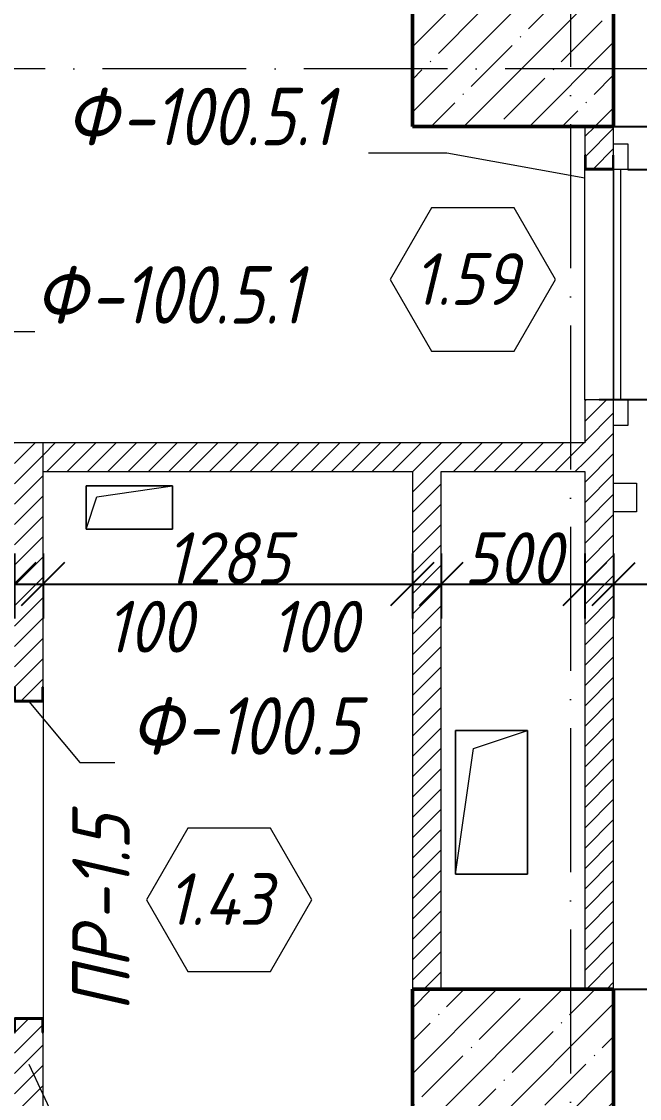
# Model space of a CAD drawing. Header units: millimetres. Extents: x -356862 to 418287, y 0 to 839748.
# Drawn here: x -87811 to -85661, y 604218 to 607962 of the extents above; entities that cross this region are included whole.
import ezdxf

# ---------------------------------------------------------------- set-up
doc = ezdxf.new("R2010")
doc.units = ezdxf.units.MM
doc.linetypes.add('50_200_ШТРИХ_1Т_ш5_п1_п1_', pattern=[700, 500, -100, 0, -100])
for name, color, linetype, lineweight in [('A-____-____-DIMS', 7, 'Continuous', 9), ('A-DOOR-____-IDEN', 7, 'Continuous', 9), ('A-DOOR-____-MCUT', 7, 'Continuous', 13), ('A-DOOR-____-OTLN', 7, 'Continuous', 9), ('A-FLOR-____-OTLN', 7, 'Continuous', 9), ('A-GENM-____-IDEN', 7, 'Continuous', 9), ('A-GENM-____-MCUT', 7, 'Continuous', 25), ('A-GENM-____-OTLN', 7, 'Continuous', 9), ('A-GENM-____-OTLN-1', 7, 'Continuous', 25), ('A-WALL-FNSH-MCUT-1', 7, 'Continuous', 9), ('E-ELEC-EQPM-OTLN', 7, 'Continuous', 9), ('S-COLS-____-MCUT', 7, 'Continuous', 50), ('S-COLS-____-OTLN', 7, 'Continuous', 9), ('S-GRID-____-OTLN-1', 7, '50_200_ШТРИХ_1Т_ш5_п1_п1_', 9)]:
    doc.layers.add(name, color=color, linetype=linetype, lineweight=lineweight)
for name, color, linetype, lineweight, true_color in [('A-DOOR-____-OTLN-1', 7, 'Continuous', 9, 0xffffff), ('A-WALL-____-PATT-4', 9, 'Continuous', 9, 0x808080), ('I-WALL-____-OTLN-2', 7, 'Continuous', 9, 0x000000)]:
    doc.layers.add(name, color=color, linetype=linetype, lineweight=lineweight, true_color=true_color)
doc.styles.add('ISOCPEUR_I_10', font='isocpeui.ttf', dxfattribs={"width": 0.9, "height": 180})
doc.styles.add('ISOCPEUR_I_14', font='isocpeui.ttf', dxfattribs={"width": 0.9, "height": 180})
doc.styles.add('ISOCPEUR_I_2', font='isocpeui.ttf', dxfattribs={"width": 0.85, "height": 2.3})
doc.dimstyles.new('ISO-1_8_0_9К_СРЕДНИЙ_Кладочные_5', dxfattribs={"dimscale": 304.8, "dimtxt": 179.276612, "dimasz": 0.492126, "dimexe": 0.393701, "dimexo": 0, "dimgap": 0, "dimtad": 1, "dimdec": 3, "dimrnd": 0.001, "dimdsep": 46, "dimtxsty": 'ISOCPEUR_I_10', "dimblk1": 'OBLIQUE', "dimblk2": 'OBLIQUE', "dimsah": 1, "dimcen": 0.09, "dimdle": 0.393701, "dimazin": 0, "dimtfac": 1, "dimtdec": 4, "dimtix": 1, "dimtmove": 2, "dimatfit": 3, "dimfxl": 1, "dimtvp": 1, "dimtolj": 1, "dimtzin": 0, "dimarcsym": 2})
doc.dimstyles.new('ISO-1_8_0_9К_СРЕДНИЙ_Кладочные_6', dxfattribs={"dimscale": 304.8, "dimtxt": 179.276612, "dimasz": 0.492126, "dimexe": 0.393701, "dimexo": 0, "dimgap": 0, "dimtad": 1, "dimdec": 3, "dimrnd": 0.001, "dimdsep": 46, "dimtxsty": 'ISOCPEUR_I_14', "dimblk1": 'OBLIQUE', "dimblk2": 'OBLIQUE', "dimsah": 1, "dimcen": 0.09, "dimdle": 0.393701, "dimazin": 0, "dimtfac": 1, "dimtdec": 4, "dimtix": 1, "dimtmove": 0, "dimatfit": 3, "dimfxl": 1, "dimtvp": 1, "dimtolj": 1, "dimtzin": 0, "dimarcsym": 2})
pattern_1 = [(45, (-175000.736, 544716.51), (-35.35534, 35.35534), [])]

# ---------------------------------------------------------------- blocks, each defined once
blk = doc.blocks.new('BSC_Колонна _Прямоугольная - 500х700-V156-АР1_Кладочный план 1 этажа в осях 1-64_Ю-ЯЯ')
at = {"layer": 'S-COLS-____-OTLN'}
h = blk.add_hatch(dxfattribs=at)
h.set_pattern_fill('FP_161', color=256, style=0, pattern_type=2)
h.set_pattern_definition([(315, (-63131.04, 88900), (114.04925, 114.04925), []), (315, (-63131.04, 88785.95), (114.04925, 114.04925), [201.613, -40.323, 3.353, -36.97])])
h.paths.add_polyline_path([(-250, 350), (-250, -350), (250, -350), (250, 350)], flags=0)
at = {"layer": 'S-COLS-____-MCUT'}
for p, q in [((250, 350), (-250, 350)), ((-250, 350), (-250, -350)), ((250, -350), (250, 350)), ((-250, -350), (250, -350))]:
    blk.add_line(p, q, dxfattribs=at)
blk = doc.blocks.new('BSC_Колонна _Прямоугольная - 500х700-V159-АР1_Кладочный план 1 этажа в осях 1-64_Ю-ЯЯ')
at = {"layer": 'S-COLS-____-OTLN'}
h = blk.add_hatch(dxfattribs=at)
h.set_pattern_fill('FP_164', color=256, style=0, pattern_type=2)
h.set_pattern_definition([(315, (-59631.04, 88900), (114.04925, 114.04925), []), (315, (-59631.04, 88785.95), (114.04925, 114.04925), [201.613, -40.323, 3.353, -36.97])])
h.paths.add_polyline_path([(-250, 350), (-250, -350), (250, -350), (250, 350)], flags=0)
at = {"layer": 'S-COLS-____-MCUT'}
for p, q in [((250, 350), (-250, 350)), ((-250, 350), (-250, -350)), ((250, -350), (250, 350)), ((-250, -350), (250, -350))]:
    blk.add_line(p, q, dxfattribs=at)
blk = doc.blocks.new('Проем_Дверь_Прямоугольный - 800х800h_проемы без заполнения-27740163-АР1_Кладочный план 1 этажа в осях 1-64_Ю-ЯЯ')
at = {"layer": 'A-DOOR-____-OTLN-1'}
for p, q in [((400, 50), (-400, 50)), ((400, -50), (-400, -50))]:
    blk.add_line(p, q, dxfattribs=at)
blk = doc.blocks.new('DM_Штора_Противопожарная_Doormaster_EI-60 - ш_800 х в_800-30774236-АР1_Кладочный план 1 этажа в осях 1-64_Ю-ЯЯ')
at = {"layer": 'A-DOOR-____-MCUT'}
for p, q in [((-365, -50), (-275, -50)), ((-365, -100), (-365, -50)), ((-275, -50), (-275, -100)), ((525, -100), (525, -50)), ((575, -50), (615, -50)), ((615, -50), (615, -100)), ((-275, -100), (-365, -100)), ((-275, -75), (525, -75)), ((615, -100), (525, -100))]:
    blk.add_line(p, q, dxfattribs=at)
at = {"layer": 'E-ELEC-EQPM-OTLN'}
for p, q in [((-665, -130), (-665, -50)), ((-665, -50), (-565, -50)), ((-565, -50), (-565, -130)), ((-565, -130), (-665, -130))]:
    blk.add_line(p, q, dxfattribs=at)
blk = doc.blocks.new('154_Фахверк_СКБ_Швеллер - Тип_100_4010_1-28088705-АР1_Кладочный план 1 этажа в осях 1-64_Ю-ЯЯ')
at = {"layer": 'A-GENM-____-MCUT'}
for p, q in [((175, 50), (125, 50)), ((125, 50), (125, -50)), ((128, 47), (175, 47)), ((128, -47), (128, 47)), ((175, 47), (175, 50)), ((125, -50), (175, -50)), ((175, -47), (128, -47)), ((175, -50), (175, -47))]:
    blk.add_line(p, q, dxfattribs=at)
blk = doc.blocks.new('154_Фахверк_СКБ_Швеллер - Тип_100_4010-27789772-АР1_Кладочный план 1 этажа в осях 1-64_Ю-ЯЯ')
at = {"layer": 'A-GENM-____-MCUT'}
for p, q in [((175, 50), (125, 50)), ((125, 50), (125, -50)), ((128, 47), (175, 47)), ((128, -47), (128, 47)), ((175, 47), (175, 50)), ((125, -50), (175, -50)), ((175, -47), (128, -47)), ((175, -50), (175, -47))]:
    blk.add_line(p, q, dxfattribs=at)
blk = doc.blocks.new('154_Фахверк_СКБ_Швеллер - Тип_100_3600-27825154-АР1_Кладочный план 1 этажа в осях 1-64_Ю-ЯЯ')
at = {"layer": 'A-GENM-____-MCUT'}
for p, q in [((175, 50), (125, 50)), ((125, 50), (125, -50)), ((128, 47), (175, 47)), ((128, -47), (128, 47)), ((175, 47), (175, 50)), ((125, -50), (175, -50)), ((175, -47), (128, -47)), ((175, -50), (175, -47))]:
    blk.add_line(p, q, dxfattribs=at)
blk = doc.blocks.new('AR_Отверстие прямоугольное _в плите_ - AR_Отверстие прямоугольное _в плите_-30459637-АР1_Кладочный план 1 этажа в осях 1-64_Ю-ЯЯ')
at = {"layer": 'A-GENM-____-OTLN'}
for p, q in [((150, 75), (-150, 75)), ((-150, 75), (-150, -75)), ((-112.5, 37.5), (150, 75)), ((150, -75), (150, 75)), ((-150, -75), (-112.5, 37.5)), ((-150, -75), (150, -75))]:
    blk.add_line(p, q, dxfattribs=at)
blk = doc.blocks.new('AR_Отверстие прямоугольное _в плите_ - AR_Отверстие прямоугольное _в плите_-V194-АР1_Кладочный план 1 этажа в осях 1-64_Ю-ЯЯ')
at = {"layer": 'A-GENM-____-OTLN'}
for p, q in [((125, 250), (-125, 250)), ((-125, 250), (-125, -250)), ((-62.5, 187.5), (125, 250)), ((125, -250), (125, 250)), ((-125, -250), (-62.5, 187.5)), ((-125, -250), (125, -250))]:
    blk.add_line(p, q, dxfattribs=at)
blk = doc.blocks.new('Марка проема - марка проема-27336095-АР1_Кладочный план 1 этажа в осях 1-64_Ю-ЯЯ')
at = {"layer": 'A-DOOR-____-IDEN'}
for p, q in [((-1.439, 0.159), (-2.877, -2.333)), ((1.439, 0.159), (-1.439, 0.159)), ((2.877, -2.333), (1.439, 0.159)), ((-2.877, -2.333), (-1.439, -4.825)), ((1.439, -4.825), (2.877, -2.333)), ((-1.439, -4.825), (1.439, -4.825))]:
    blk.add_line(p, q, dxfattribs=at)
blk = doc.blocks.new('_Oblique')
at = {"color": 0, "linetype": 'ByBlock', "lineweight": -2}
blk.add_line((-0.5, -0.5), (0.5, 0.5), dxfattribs=at)
blk = doc.blocks.new('*D13077')
at = {"layer": 'A-____-____-DIMS', "color": 0, "lineweight": -2, "transparency": 16777216}
for p, q in [((-87835.7, 606112.5), (-87835.7, 605886.4)), ((-87735.7, 606112.5), (-87735.7, 605886.4)), ((-87955.7, 606006.4), (-87615.7, 606006.4))]:
    blk.add_line(p, q, dxfattribs=at)
at = {"layer": 'Defpoints', "color": 0, "transparency": 16777216}
for p in [(-87835.7, 606112.5), (-87735.7, 606112.5), (-87735.7, 606006.4)]:
    blk.add_point(p, dxfattribs=at)
at = {"layer": 'A-____-____-DIMS', "color": 0, "lineweight": -2, "transparency": 16777216, "xscale": 150, "yscale": 150, "zscale": 150, "rotation": 180}
blk.add_blockref('_Oblique', (-87835.7, 606006.4), dxfattribs=at)
at = {"layer": 'A-____-____-DIMS', "color": 0, "lineweight": -2, "transparency": 16777216, "xscale": 150, "yscale": 150, "zscale": 150}
blk.add_blockref('_Oblique', (-87735.7, 606006.4), dxfattribs=at)
at = {"layer": 'A-____-____-DIMS', "color": 0, "transparency": 16777216, "insert": (-87518.5, 605948.2), "char_height": 180, "width": 368.207, "attachment_point": 1, "line_spacing_factor": 1.149209, "style": 'ISOCPEUR_I_10'}
blk.add_mtext('\\A1;100', dxfattribs=at)
blk = doc.blocks.new('*D13078')
at = {"layer": 'A-____-____-DIMS', "color": 0, "lineweight": -2, "transparency": 16777216}
for p, q in [((-87735.7, 606112.5), (-87735.7, 605886.4)), ((-86450.7, 606112.5), (-86450.7, 605886.4)), ((-87855.7, 606006.4), (-86330.7, 606006.4))]:
    blk.add_line(p, q, dxfattribs=at)
at = {"layer": 'Defpoints', "color": 0, "transparency": 16777216}
for p in [(-87735.7, 606112.5), (-86450.7, 606112.5), (-86450.7, 606006.4)]:
    blk.add_point(p, dxfattribs=at)
at = {"layer": 'A-____-____-DIMS', "color": 0, "lineweight": -2, "transparency": 16777216, "xscale": 150, "yscale": 150, "zscale": 150, "rotation": 180}
blk.add_blockref('_Oblique', (-87735.7, 606006.4), dxfattribs=at)
at = {"layer": 'A-____-____-DIMS', "color": 0, "lineweight": -2, "transparency": 16777216, "xscale": 150, "yscale": 150, "zscale": 150}
blk.add_blockref('_Oblique', (-86450.7, 606006.4), dxfattribs=at)
at = {"layer": 'A-____-____-DIMS', "color": 0, "transparency": 16777216, "insert": (-87093.2, 606096.4), "char_height": 180, "width": 504.733, "attachment_point": 5, "style": 'ISOCPEUR_I_14'}
blk.add_mtext('\\A1;1285', dxfattribs=at)
blk = doc.blocks.new('*D13079')
at = {"layer": 'A-____-____-DIMS', "color": 0, "lineweight": -2, "transparency": 16777216}
for p, q in [((-86450.7, 606112.5), (-86450.7, 605886.4)), ((-86350.7, 606112.5), (-86350.7, 605886.4)), ((-86570.7, 606006.4), (-86230.7, 606006.4))]:
    blk.add_line(p, q, dxfattribs=at)
at = {"layer": 'Defpoints', "color": 0, "transparency": 16777216}
for p in [(-86450.7, 606112.5), (-86350.7, 606112.5), (-86350.7, 606006.4)]:
    blk.add_point(p, dxfattribs=at)
at = {"layer": 'A-____-____-DIMS', "color": 0, "lineweight": -2, "transparency": 16777216, "xscale": 150, "yscale": 150, "zscale": 150, "rotation": 180}
blk.add_blockref('_Oblique', (-86450.7, 606006.4), dxfattribs=at)
at = {"layer": 'A-____-____-DIMS', "color": 0, "lineweight": -2, "transparency": 16777216, "xscale": 150, "yscale": 150, "zscale": 150}
blk.add_blockref('_Oblique', (-86350.7, 606006.4), dxfattribs=at)
at = {"layer": 'A-____-____-DIMS', "color": 0, "transparency": 16777216, "insert": (-86943.8, 605948.2), "char_height": 180, "width": 368.207, "attachment_point": 1, "line_spacing_factor": 1.149209, "style": 'ISOCPEUR_I_10'}
blk.add_mtext('\\A1;100', dxfattribs=at)
blk = doc.blocks.new('*D13080')
at = {"layer": 'A-____-____-DIMS', "color": 0, "lineweight": -2, "transparency": 16777216}
for p, q in [((-86350.7, 606112.5), (-86350.7, 605886.4)), ((-85850.7, 606112.5), (-85850.7, 605886.4)), ((-86470.7, 606006.4), (-85730.7, 606006.4))]:
    blk.add_line(p, q, dxfattribs=at)
at = {"layer": 'Defpoints', "color": 0, "transparency": 16777216}
for p in [(-86350.7, 606112.5), (-85850.7, 606112.5), (-85850.7, 606006.4)]:
    blk.add_point(p, dxfattribs=at)
at = {"layer": 'A-____-____-DIMS', "color": 0, "lineweight": -2, "transparency": 16777216, "xscale": 150, "yscale": 150, "zscale": 150, "rotation": 180}
blk.add_blockref('_Oblique', (-86350.7, 606006.4), dxfattribs=at)
at = {"layer": 'A-____-____-DIMS', "color": 0, "lineweight": -2, "transparency": 16777216, "xscale": 150, "yscale": 150, "zscale": 150}
blk.add_blockref('_Oblique', (-85850.7, 606006.4), dxfattribs=at)
at = {"layer": 'A-____-____-DIMS', "color": 0, "transparency": 16777216, "insert": (-86100.7, 606096.4), "char_height": 180, "width": 409.578, "attachment_point": 5, "style": 'ISOCPEUR_I_14'}
blk.add_mtext('\\A1;500', dxfattribs=at)
blk = doc.blocks.new('*D13081')
at = {"layer": 'A-____-____-DIMS', "color": 0, "lineweight": -2, "transparency": 16777216}
for p, q in [((-85850.7, 606112.5), (-85850.7, 605886.4)), ((-85750.7, 606112.5), (-85750.7, 605886.4)), ((-85970.7, 606006.4), (-85630.7, 606006.4))]:
    blk.add_line(p, q, dxfattribs=at)
at = {"layer": 'Defpoints', "color": 0, "transparency": 16777216}
for p in [(-85850.7, 606112.5), (-85750.7, 606112.5), (-85750.7, 606006.4)]:
    blk.add_point(p, dxfattribs=at)
at = {"layer": 'A-____-____-DIMS', "color": 0, "lineweight": -2, "transparency": 16777216, "xscale": 150, "yscale": 150, "zscale": 150, "rotation": 180}
blk.add_blockref('_Oblique', (-85850.7, 606006.4), dxfattribs=at)
at = {"layer": 'A-____-____-DIMS', "color": 0, "lineweight": -2, "transparency": 16777216, "xscale": 150, "yscale": 150, "zscale": 150}
blk.add_blockref('_Oblique', (-85750.7, 606006.4), dxfattribs=at)
at = {"layer": 'A-____-____-DIMS', "color": 0, "transparency": 16777216, "insert": (-85671.8, 606241.6), "char_height": 180, "width": 368.207, "attachment_point": 1, "line_spacing_factor": 1.149209, "style": 'ISOCPEUR_I_10'}
blk.add_mtext('\\A1;100', dxfattribs=at)
blk = doc.blocks.new('*D12778')
at = {"layer": 'A-____-____-DIMS', "color": 0, "lineweight": -2, "transparency": 16777216}
for p, q in [((-85135.5, 607717.6), (-85135.5, 607327.6)), ((-85750.7, 607597.6), (-85015.5, 607597.6)), ((-85700.7, 607447.6), (-85015.5, 607447.6))]:
    blk.add_line(p, q, dxfattribs=at)
at = {"layer": 'Defpoints', "color": 0, "transparency": 16777216}
for p in [(-85750.7, 607597.6), (-85700.7, 607447.6), (-85135.5, 607447.6)]:
    blk.add_point(p, dxfattribs=at)
at = {"layer": 'A-____-____-DIMS', "color": 0, "lineweight": -2, "transparency": 16777216, "xscale": 150, "yscale": 150, "zscale": 150}
for p, rotation in [((-85135.5, 607597.6), 90), ((-85135.5, 607447.6), 270)]:
    blk.add_blockref('_Oblique', p, dxfattribs=dict(at, rotation=rotation))
at = {"layer": 'A-____-____-DIMS', "color": 0, "transparency": 16777216, "insert": (-85009.7, 606987), "char_height": 180, "width": 368.207, "attachment_point": 1, "rotation": 90, "line_spacing_factor": 1.149209, "style": 'ISOCPEUR_I_10'}
blk.add_mtext('\\A1;150', dxfattribs=at)
blk = doc.blocks.new('*D12779')
at = {"layer": 'A-____-____-DIMS', "color": 0, "lineweight": -2, "transparency": 16777216}
for p, q in [((-85135.5, 607567.6), (-85135.5, 606527.6)), ((-85700.7, 607447.6), (-85015.5, 607447.6)), ((-85800.7, 606647.6), (-85015.5, 606647.6))]:
    blk.add_line(p, q, dxfattribs=at)
at = {"layer": 'Defpoints', "color": 0, "transparency": 16777216}
for p in [(-85700.7, 607447.6), (-85800.7, 606647.6), (-85135.5, 606647.6)]:
    blk.add_point(p, dxfattribs=at)
at = {"layer": 'A-____-____-DIMS', "color": 0, "lineweight": -2, "transparency": 16777216, "xscale": 150, "yscale": 150, "zscale": 150}
for p, rotation in [((-85135.5, 607447.6), 90), ((-85135.5, 606647.6), 270)]:
    blk.add_blockref('_Oblique', p, dxfattribs=dict(at, rotation=rotation))
at = {"layer": 'A-____-____-DIMS', "color": 0, "transparency": 16777216, "insert": (-85225.5, 607047.6), "char_height": 180, "width": 409.578, "attachment_point": 5, "rotation": 90, "style": 'ISOCPEUR_I_14'}
blk.add_mtext('\\A1;800', dxfattribs=at)
blk = doc.blocks.new('*D12780')
at = {"layer": 'A-____-____-DIMS', "color": 0, "lineweight": -2, "transparency": 16777216}
for p, q in [((-85135.5, 606767.6), (-85135.5, 604477.6)), ((-85800.7, 606647.6), (-85015.5, 606647.6)), ((-85750.7, 604597.6), (-85015.5, 604597.6))]:
    blk.add_line(p, q, dxfattribs=at)
at = {"layer": 'Defpoints', "color": 0, "transparency": 16777216}
for p in [(-85800.7, 606647.6), (-85750.7, 604597.6), (-85135.5, 604597.6)]:
    blk.add_point(p, dxfattribs=at)
at = {"layer": 'A-____-____-DIMS', "color": 0, "lineweight": -2, "transparency": 16777216, "xscale": 150, "yscale": 150, "zscale": 150}
for p, rotation in [((-85135.5, 606647.6), 90), ((-85135.5, 604597.6), 270)]:
    blk.add_blockref('_Oblique', p, dxfattribs=dict(at, rotation=rotation))
at = {"layer": 'A-____-____-DIMS', "color": 0, "transparency": 16777216, "insert": (-85225.5, 605622.6), "char_height": 180, "width": 546.104, "attachment_point": 5, "rotation": 90, "style": 'ISOCPEUR_I_14'}
blk.add_mtext('\\A1;2050', dxfattribs=at)

msp = doc.modelspace()

# ---------------------------------------------------------------- hatches: boundary and pattern name
at = {"layer": 'A-WALL-____-PATT-4'}
h = msp.add_hatch(dxfattribs=at)
h.set_pattern_fill('FP_5', color=256, style=0, pattern_type=2)
h.set_pattern_definition(pattern_1)
h.paths.add_polyline_path([(-85850.7357, 604597.5526), (-85750.7357, 604597.5526), (-85750.7357, 606647.5526), (-85850.7357, 606647.5526), (-85850.7357, 605170.4395)], flags=0)
h.paths.add_polyline_path([(-85753.7357, 607450.5526), (-85753.7357, 607497.5526), (-85750.7357, 607497.5526), (-85750.7357, 607597.5526), (-85850.7357, 607597.5526), (-85850.7357, 607497.5526), (-85847.7357, 607497.5526), (-85847.7357, 607450.5526)], flags=0)
h = msp.add_hatch(dxfattribs=at)
h.set_pattern_fill('FP_5', color=256, style=0, pattern_type=2)
h.set_pattern_definition(pattern_1)
h.paths.add_polyline_path([(-87735.7357, 598997.5526), (-87735.7357, 601697.5526), (-87738.7357, 601697.5526), (-87738.7357, 601744.5526), (-87832.7357, 601744.5526), (-87832.7357, 601697.5526), (-87835.7357, 601697.5526), (-87835.7357, 598997.5526)], flags=0)
h.paths.add_polyline_path([(-87785.7357, 601747.5526), (-87735.7357, 601747.5526), (-87735.7357, 604447.5526), (-87738.7357, 604447.5526), (-87738.7357, 604494.5526), (-87832.7357, 604494.5526), (-87832.7357, 604447.5526), (-87835.7357, 604447.5526), (-87835.7357, 601747.5526), (-87832.7357, 601747.5526)], flags=0)
h.paths.add_polyline_path([(-87832.7357, 605600.5526), (-87738.7357, 605600.5526), (-87738.7357, 605647.5526), (-87735.7357, 605647.5526), (-87735.7357, 606497.5526), (-87835.7357, 606497.5526), (-87835.7357, 605647.5526), (-87832.7357, 605647.5526)], flags=0)
h = msp.add_hatch(dxfattribs=at)
h.set_pattern_fill('FP_5', color=256, style=0, pattern_type=2)
h.set_pattern_definition(pattern_1)
h.paths.add_polyline_path([(-86350.7357, 606397.5526), (-85850.7357, 606397.5526), (-85850.7357, 606497.5526), (-87735.7357, 606497.5526), (-87735.7357, 606397.5526), (-86450.7357, 606397.5526)], flags=0)
h = msp.add_hatch(dxfattribs=at)
h.set_pattern_fill('FP_5', color=256, style=0, pattern_type=2)
h.set_pattern_definition(pattern_1)
h.paths.add_polyline_path([(-86450.7357, 604597.5526), (-86350.7357, 604597.5526), (-86350.7357, 606397.5526), (-86450.7357, 606397.5526), (-86450.7357, 605170.4395)], flags=0)

# ---------------------------------------------------------------- linework, layer by layer
at = {"layer": 'A-FLOR-____-OTLN'}
for p, q in [((-87585.7357, 606347.5526), (-87285.7357, 606347.5526)), ((-87585.7357, 606197.5526), (-87585.7357, 606347.5526)), ((-87285.7357, 606347.5526), (-87285.7357, 606197.5526)), ((-87285.7357, 606197.5526), (-87585.7357, 606197.5526)), ((-86300.7357, 605497.5526), (-86050.7357, 605497.5526)), ((-86300.7357, 604997.5526), (-86300.7357, 605497.5526)), ((-86050.7357, 605497.5526), (-86050.7357, 604997.5526)), ((-86050.7357, 604997.5526), (-86300.7357, 604997.5526))]:
    msp.add_line(p, q, dxfattribs=at)
at = {"layer": 'A-GENM-____-IDEN'}
for p, q in [((-86331.5754, 607504.8638), (-86603.7224, 607504.8638)), ((-85850.7357, 607417.5526), (-86331.5754, 607504.8638)), ((-87854.5915, 606884.7628), (-87764.9086, 606884.7628)), ((-87785.7357, 605597.5526), (-87607.9667, 605385.9541)), ((-87607.9667, 605385.9541), (-87485.7357, 605385.9541)), ((-87785.7357, 604337.5526), (-87607.9667, 603957.4096))]:
    msp.add_line(p, q, dxfattribs=at)
at = {"layer": 'A-WALL-FNSH-MCUT-1'}
for p, q in [((-85850.7357, 607597.5526), (-85850.7357, 607497.5526)), ((-85750.7357, 607537.5526), (-85750.7357, 607597.5526)), ((-85750.7357, 606647.5526), (-85850.7357, 606647.5526)), ((-85850.7357, 606647.5526), (-85850.7357, 606497.5526)), ((-85750.7357, 606357.5526), (-85750.7357, 606557.5526)), ((-85850.7357, 606497.5526), (-89585.7357, 606497.5526)), ((-87735.7357, 605647.5526), (-87735.7357, 606497.5526)), ((-87735.7357, 606397.5526), (-86450.7357, 606397.5526)), ((-86450.7357, 606397.5526), (-86450.7357, 604597.5526)), ((-86350.7357, 606397.5526), (-85850.7357, 606397.5526)), ((-86350.7357, 604597.5526), (-86350.7357, 606397.5526)), ((-85850.7357, 606397.5526), (-85850.7357, 604597.5526)), ((-85750.7357, 604597.5526), (-85750.7357, 606257.5526)), ((-87735.7357, 601747.5526), (-87735.7357, 604447.5526))]:
    msp.add_line(p, q, dxfattribs=at)
at = {"layer": 'I-WALL-____-OTLN-2'}
for p, q in [((-85850.7357, 606647.5526), (-85850.7357, 607447.5526)), ((-85750.7357, 607447.5526), (-85750.7357, 606647.5526)), ((-87735.7357, 605597.5526), (-87735.7357, 604497.5526))]:
    msp.add_line(p, q, dxfattribs=at)
at = {"layer": 'S-GRID-____-OTLN-1'}
for p, q in [((-85900.7357, 635609.362), (-85900.7357, 584985.5274)), ((-70926.3291, 607797.5526), (-179669.5059, 607797.5526))]:
    msp.add_line(p, q, dxfattribs=at)

# ---------------------------------------------------------------- block references
at = {"layer": 'A-DOOR-____-IDEN', "xscale": 99.99999999999993, "yscale": 99.99999999999993, "zscale": 99.99999999999993}
for p in [(-86240.8033, 607298.224), (-87088.6869, 605142.2155)]:
    msp.add_blockref('Марка проема - марка проема-27336095-АР1_Кладочный план 1 этажа в осях 1-64_Ю-ЯЯ', p, dxfattribs=at)
at = {"layer": 'A-DOOR-____-OTLN'}
for name, p, rotation in [('DM_Штора_Противопожарная_Doormaster_EI-60 - ш_800 х в_800-30774236-АР1_Кладочный план 1 этажа в осях 1-64_Ю-ЯЯ', (-85800.7357, 606922.5526), 89.99999999999993), ('Проем_Дверь_Прямоугольный - 800х800h_проемы без заполнения-27740163-АР1_Кладочный план 1 этажа в осях 1-64_Ю-ЯЯ', (-85800.7357, 607047.5526), 269.9999999999999)]:
    msp.add_blockref(name, p, dxfattribs=dict(at, rotation=rotation))
at = {"layer": 'A-GENM-____-OTLN'}
for name, p in [('AR_Отверстие прямоугольное _в плите_ - AR_Отверстие прямоугольное _в плите_-30459637-АР1_Кладочный план 1 этажа в осях 1-64_Ю-ЯЯ', (-87435.7357, 606272.5526)), ('AR_Отверстие прямоугольное _в плите_ - AR_Отверстие прямоугольное _в плите_-V194-АР1_Кладочный план 1 этажа в осях 1-64_Ю-ЯЯ', (-86175.7357, 605247.5526))]:
    msp.add_blockref(name, p, dxfattribs=at)
at = {"layer": 'A-GENM-____-OTLN-1'}
for name, p, rotation in [('154_Фахверк_СКБ_Швеллер - Тип_100_4010_1-28088705-АР1_Кладочный план 1 этажа в осях 1-64_Ю-ЯЯ', (-85800.7357, 607322.5526), 89.99999999999993), ('154_Фахверк_СКБ_Швеллер - Тип_100_4010-27789772-АР1_Кладочный план 1 этажа в осях 1-64_Ю-ЯЯ', (-87785.7357, 605472.5526), 89.9999999999999), ('154_Фахверк_СКБ_Швеллер - Тип_100_3600-27825154-АР1_Кладочный план 1 этажа в осях 1-64_Ю-ЯЯ', (-87785.7357, 604622.5526), 269.9999999999999)]:
    msp.add_blockref(name, p, dxfattribs=dict(at, rotation=rotation))
at = {"layer": 'S-COLS-____-OTLN', "rotation": 89.9999999999999}
for name, p in [('BSC_Колонна _Прямоугольная - 500х700-V156-АР1_Кладочный план 1 этажа в осях 1-64_Ю-ЯЯ', (-86100.7357, 607847.5526)), ('BSC_Колонна _Прямоугольная - 500х700-V159-АР1_Кладочный план 1 этажа в осях 1-64_Ю-ЯЯ', (-86100.7357, 604347.5526))]:
    msp.add_blockref(name, p, dxfattribs=at)

# ---------------------------------------------------------------- texts
at = {"layer": 'A-DOOR-____-IDEN', "char_height": 180, "attachment_point": 1, "style": 'ISOCPEUR_I_14'}
for s, insert, width in [('1.59', (-86448.4423, 607157.0435), 454.556812), ('1.43', (-87304.876, 605001.035), 476.202375)]:
    msp.add_mtext(s, dxfattribs=dict(at, insert=insert, width=width))
at = {"layer": 'A-DOOR-____-IDEN', "char_height": 200, "attachment_point": 1, "rotation": 90, "style": 'ISOCPEUR_I_2'}
for s, insert, width in [('-1.5', (-87634.2552, 604830.5947), 505.063125), ('ПР', (-87634.2552, 604521.0322), 375.18975)]:
    msp.add_mtext(s, dxfattribs=dict(at, insert=insert, width=width))
at = {"layer": 'A-GENM-____-IDEN', "char_height": 200, "attachment_point": 1, "style": 'ISOCPEUR_I_2'}
for s, insert, width in [('\\fISOCPEUR|b0|i1|c204|p34|;\\W.9;Ф', (-87657.1282, 607731.98), 230.886), ('-100.5.1', (-87466.6282, 607731.98), 1010.12625), ('\\fISOCPEUR|b0|i1|c204|p34|;\\W.9;Ф', (-87764.9086, 607111.8789), 230.886), ('-100.5.1', (-87574.4086, 607111.8789), 1010.12625), ('\\fISOCPEUR|b0|i1|c204|p34|;\\W.9;Ф', (-87432.2924, 605613.0702), 230.886), ('-100.5', (-87241.7924, 605613.0702), 822.531375)]:
    msp.add_mtext(s, dxfattribs=dict(at, insert=insert, width=width))

# ---------------------------------------------------------------- dimensions: what is measured, and where the dimension line sits
at = {"layer": 'A-____-____-DIMS'}
dim = msp.add_linear_dim(base=(-85135.498, 607447.5526), p1=(-85750.7357, 607597.5526), p2=(-85700.7357, 607447.5526), angle=90, dimstyle='ISO-1_8_0_9К_СРЕДНИЙ_Кладочные_5', override={"dimpost": '<>', "dimfxl": 158.113883}, dxfattribs=at)
dim.commit()
dim.dimension.update_dxf_attribs({"geometry": '*D12778', "text_midpoint": (-84889.6943, 607171.1405), "dimtype": 160, "text_rotation": 90})
for base, p1, p2, override, picture, middle in [((-85135.498, 606647.5526), (-85700.7357, 607447.5526), (-85800.7375, 606647.5526), {"dimpost": '<>', "dimfxl": 806.225994}, '*D12779', (-85225.498, 607047.5526)), ((-85135.498, 604597.5526), (-85800.7375, 606647.5526), (-85750.7357, 604597.5526), {"dimpost": '<>', "dimfxl": 2050.609709}, '*D12780', (-85225.498, 605622.5526))]:
    dim = msp.add_linear_dim(base=base, p1=p1, p2=p2, angle=90, dimstyle='ISO-1_8_0_9К_СРЕДНИЙ_Кладочные_6', override=override, dxfattribs=at)
    dim.commit()
    dim.dimension.update_dxf_attribs({"geometry": picture, "text_midpoint": middle})
for base, p1, p2, override, picture, middle in [((-86450.7357, 606006.4058), (-87735.7357, 606112.4718), (-86450.7357, 606112.4718), {"dimpost": '<>', "dimfxl": 1285}, '*D13078', (-87093.2357, 606096.4058)), ((-85850.7357, 606006.4058), (-86350.7357, 606112.4718), (-85850.7357, 606112.4718), {"dimpost": '<>', "dimfxl": 500}, '*D13080', (-86100.7357, 606096.4058))]:
    dim = msp.add_linear_dim(base=base, p1=p1, p2=p2, dimstyle='ISO-1_8_0_9К_СРЕДНИЙ_Кладочные_6', override=override, dxfattribs=at)
    dim.commit()
    dim.dimension.update_dxf_attribs({"geometry": picture, "text_midpoint": middle})
for base, p1, p2, picture, middle in [((-85750.7357, 606006.4058), (-85850.7357, 606112.4718), (-85750.7357, 606112.4718), '*D13081', (-85487.6716, 606121.5678)), ((-87735.7357, 606006.4058), (-87835.7357, 606112.4718), (-87735.7357, 606112.4718), '*D13077', (-87334.424, 605828.179)), ((-86350.7357, 606006.4058), (-86450.7357, 606112.4718), (-86350.7357, 606112.4718), '*D13079', (-86759.7054, 605828.179))]:
    dim = msp.add_linear_dim(base=base, p1=p1, p2=p2, dimstyle='ISO-1_8_0_9К_СРЕДНИЙ_Кладочные_5', override={"dimpost": '<>', "dimfxl": 100}, dxfattribs=at)
    dim.commit()
    dim.dimension.update_dxf_attribs({"geometry": picture, "text_midpoint": middle, "dimtype": 160})

doc.saveas('drawing.dxf')
